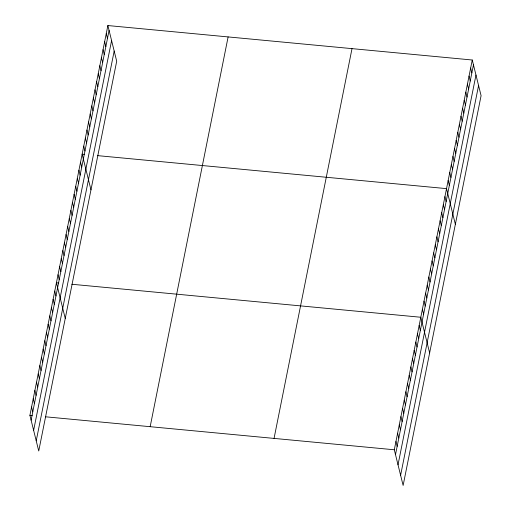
<?xml version="1.0" encoding="UTF-8"?>
<svg xmlns="http://www.w3.org/2000/svg" width="511" height="511" viewBox="0 0 511 511"><rect width="100%" height="100%" fill="white"/><g stroke="black" fill="none" stroke-linecap="round" stroke-linejoin="round"><path stroke-width="0.77" d="M107.872 25.55L116.7 61.224L38.74 450.996L29.913 415.322L107.872 25.55L472.26 60.004L481.087 95.678L403.128 485.45L394.3 449.776L472.26 60.004M31.114 420.183L109.073 30.411M33.63 430.351L111.59 40.58M36.224 440.827L114.183 51.055M150.164 426.691L228.117 36.92M274.056 438.406L352.009 48.634M395.501 454.637L473.461 64.865M398.018 464.806L475.977 75.034M400.611 475.281L478.571 85.509M84.456 154.392L82.143 154.175L90.971 189.849M97.563 155.631L446.531 188.629L455.358 224.303M58.733 283.017L56.421 282.8L65.248 318.468M71.834 284.257L420.808 317.254L429.636 352.929M29.913 415.322L32.225 415.539M45.332 416.778L394.3 449.776M470.65 68.046L471.851 72.907M469.041 76.082L470.248 80.942M467.437 84.123L468.638 88.984M465.828 92.165L467.028 97.02M464.218 100.201L465.419 105.062M462.608 108.243L463.816 113.097M461.005 116.278L462.206 121.139M459.395 124.32L460.596 129.181M457.786 132.355L458.993 137.216M456.182 140.397L457.383 145.258M454.573 148.439L455.774 153.294M452.963 156.475L454.164 161.335M451.354 164.516L452.561 169.371M449.75 172.552L450.951 177.413M448.141 180.594L449.341 185.448M444.921 196.671L446.129 201.532M443.318 204.707L444.519 209.567M441.708 212.748L442.909 217.609M440.099 220.79L441.306 225.645M438.495 228.826L439.696 233.687M436.886 236.868L438.087 241.722M435.276 244.903L436.477 249.764M433.667 252.945L434.874 257.806M432.063 260.98L433.264 265.841M430.454 269.022L431.654 273.883M428.844 277.058L430.051 281.919M427.241 285.1L428.442 289.961M425.631 293.142L426.832 297.996M424.021 301.177L425.222 306.038M422.412 309.219L423.619 314.073M419.148 325.539L420.355 330.4M417.493 333.824L418.694 338.678M415.839 342.102L417.04 346.963M414.178 350.386L415.386 355.247M412.524 358.671L413.725 363.525M410.87 366.949L412.07 371.81M409.209 375.234L410.41 380.095M407.554 383.518L408.755 388.379M405.9 391.803L407.101 396.657M404.239 400.081L405.44 404.942M402.585 408.366L403.786 413.227M400.924 416.65L402.131 421.505M399.27 424.928L400.471 429.789M397.615 433.213L398.816 438.074M395.955 441.498L397.162 446.352M106.262 33.592L107.463 38.446M104.653 41.627L105.86 46.488M103.05 49.669L104.25 54.524M101.44 57.705L102.641 62.566M99.83 65.747L101.037 70.607M98.227 73.782L99.428 78.643M96.617 81.824L97.818 86.685M95.008 89.859L96.209 94.72M93.398 97.901L94.605 102.762M91.795 105.943L92.996 110.798M90.185 113.979L91.386 118.839M88.575 122.02L89.776 126.875M86.972 130.056L88.173 134.917M85.363 138.098L86.563 142.959M83.753 146.133L84.954 150.994M80.54 162.217L81.741 167.071M78.93 170.252L80.131 175.113M77.321 178.294L78.522 183.149M75.711 186.33L76.918 191.191M74.108 194.372L75.309 199.226M72.498 202.407L73.699 207.268M70.888 210.449L72.096 215.31M69.285 218.484L70.486 223.345M67.676 226.526L68.876 231.387M66.066 234.568L67.267 239.423M64.456 242.604L65.663 247.465M62.853 250.645L64.054 255.5M61.243 258.681L62.444 263.542M59.634 266.723L60.841 271.584M58.03 274.758L59.231 279.619M54.76 291.085L55.967 295.939M53.106 299.363L54.307 304.224M51.451 307.648L52.652 312.508M49.791 315.932L50.998 320.787M48.136 324.21L49.337 329.071M46.482 332.495L47.683 337.356M44.821 340.78L46.028 345.64M43.167 349.064L44.368 353.919M41.512 357.342L42.713 362.203M39.852 365.627L41.059 370.488M38.197 373.911L39.398 378.766M36.543 382.19L37.744 387.051M34.882 390.474L36.089 395.335M33.228 398.759L34.429 403.613M31.573 407.037L32.774 411.898"/></g></svg>
